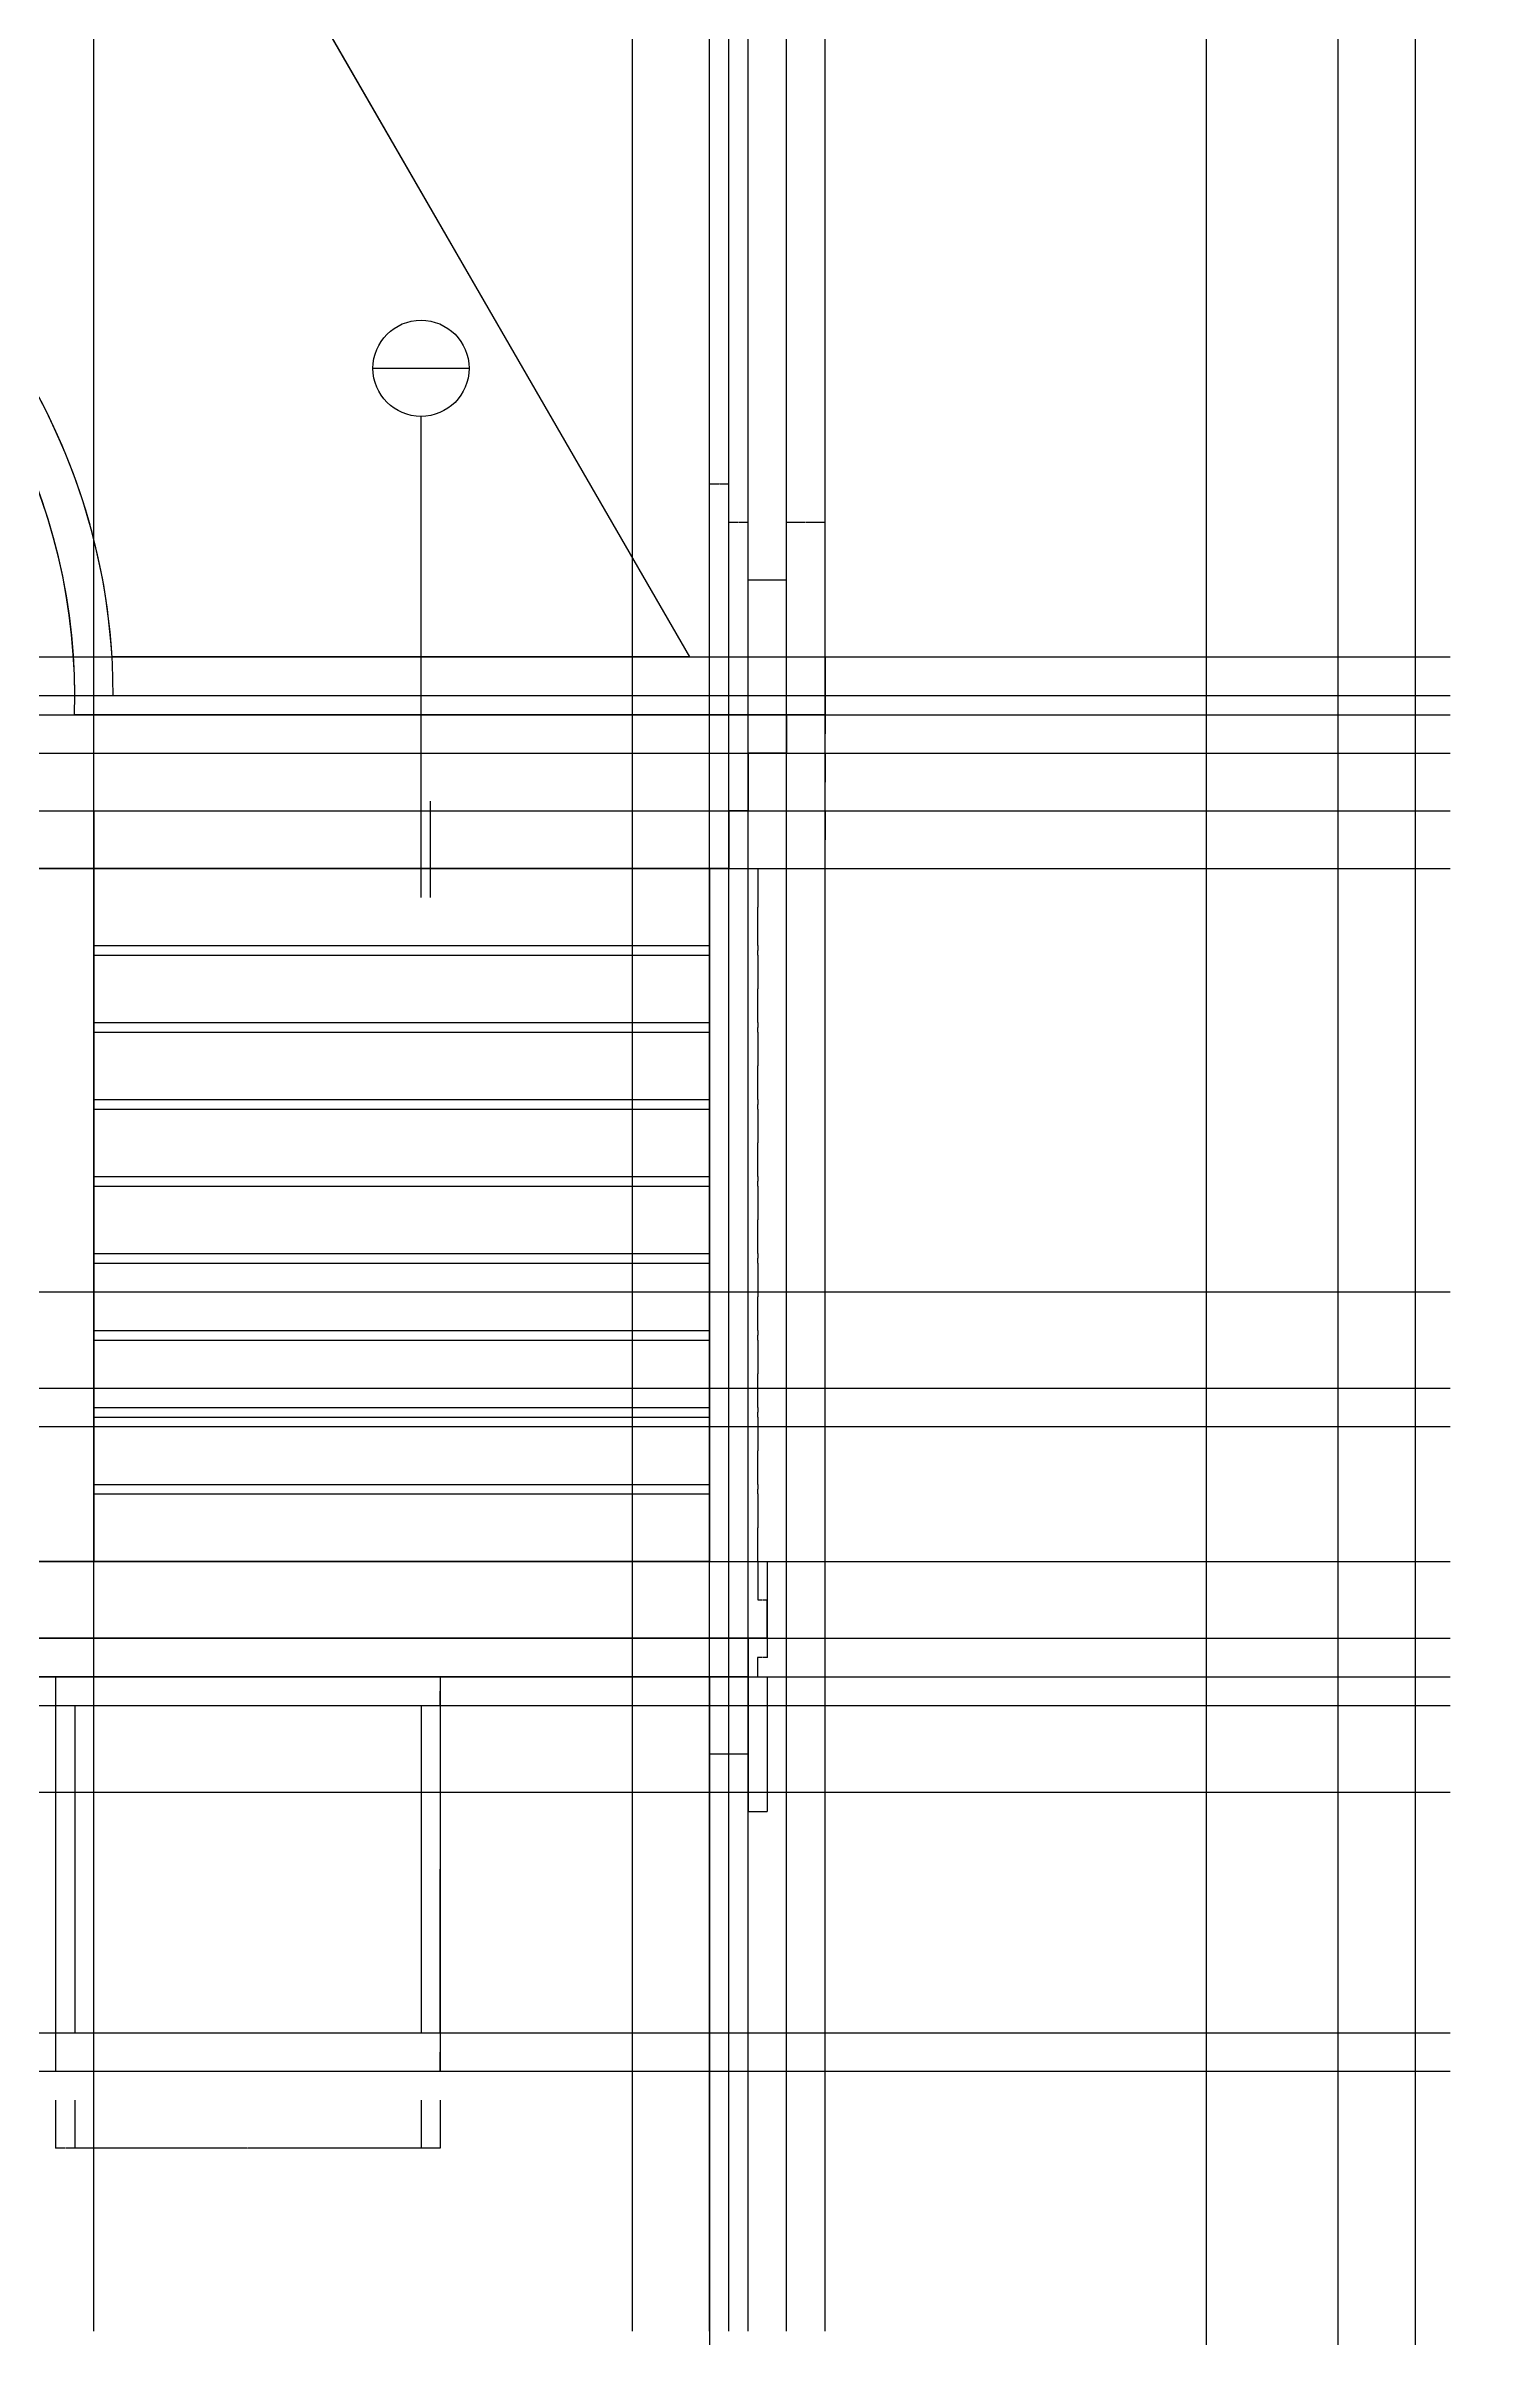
# Model space of a CAD drawing. Header units: metres. Extents: x -8000 to 49737, y -10600 to 18128.
# Drawn here: x 5600 to 13118, y -987 to 10926 of the extents above; entities that cross this region are included whole.
import ezdxf

# ---------------------------------------------------------------- set-up
doc = ezdxf.new("R2010")
doc.units = ezdxf.units.M
for name, color, linetype in [('AXIS', 3, 'Continuous'), ('DOTE', 1, 'Continuous'), ('LINE', 2, 'Continuous'), ('PUB_DIM', 3, 'Continuous')]:
    doc.layers.add(name, color=color, linetype=linetype)
doc.dimstyles.get("Standard").update_dxf_attribs({"dimtxt": 2.5, "dimasz": 2.5, "dimexe": 1.25, "dimexo": 0.625, "dimtad": 1, "dimcen": 2.5, "dimazin": 3, "dimtfac": 1, "dimtmove": 0, "dimatfit": 3})

# ---------------------------------------------------------------- blocks, each defined once
blk = doc.blocks.new('_INDEX')
blk.add_line((-0.5, 0), (0.5, 0))
blk.add_circle((0, 0), 0.5)
blk = doc.blocks.new('*D6')
for p, q in [((9050, 7750), (9050, 8650)), ((9050.25, 8650), (9098.5, 8650)), ((9101.5, 8650), (9149.75, 8650)), ((9150, 7750), (9150, 8650))]:
    blk.add_line(p, q)
at = {"layer": 'Defpoints'}
for p in [(9050, 8650), (9050, 7750), (9150, 7750)]:
    blk.add_point(p, dxfattribs=at)
at = {"layer": 'AXIS', "insert": (9100, 8650), "char_height": 1, "attachment_point": 5}
blk.add_mtext('100', dxfattribs=at)
blk = doc.blocks.new('*D7')
for p, q in [((9150, 6650), (9150, 8450)), ((9150.25, 8450), (9198.5, 8450)), ((9201.5, 8450), (9249.75, 8450)), ((9250, 7750), (9250, 8450))]:
    blk.add_line(p, q)
at = {"layer": 'Defpoints'}
for p in [(9150, 8450), (9250, 7750), (9150, 6650)]:
    blk.add_point(p, dxfattribs=at)
at = {"layer": 'AXIS', "insert": (9200, 8450), "char_height": 1, "attachment_point": 5}
blk.add_mtext('100', dxfattribs=at)
blk = doc.blocks.new('*D8')
for p, q in [((9250, 6950), (9250, 8150)), ((9250.25, 8150), (9348.5, 8150)), ((9351.5, 8150), (9449.75, 8150)), ((9450, 7750), (9450, 8150))]:
    blk.add_line(p, q)
at = {"layer": 'Defpoints'}
for p in [(9250, 8150), (9450, 7750), (9250, 6950)]:
    blk.add_point(p, dxfattribs=at)
at = {"layer": 'AXIS', "insert": (9350, 8150), "char_height": 1, "attachment_point": 5}
blk.add_mtext('200', dxfattribs=at)
blk = doc.blocks.new('*D9')
for p, q in [((9450, 7250), (9450, 8450)), ((9450.25, 8450), (9548.5, 8450)), ((9551.5, 8450), (9649.75, 8450)), ((9650, 7750), (9650, 8450))]:
    blk.add_line(p, q)
at = {"layer": 'Defpoints'}
for p in [(9450, 8450), (9650, 7750), (9450, 7250)]:
    blk.add_point(p, dxfattribs=at)
at = {"layer": 'AXIS', "insert": (9550, 8450), "char_height": 1, "attachment_point": 5}
blk.add_mtext('200', dxfattribs=at)
blk = doc.blocks.new('*D10')
for p, q in [((9650, 7750), (9650, 7600)), ((9649.75, 7600), (9649.5, 7600)), ((9650, 7450), (9650, 7600)), ((9650, 7600), (9650, 7600)), ((9650.25, 7600), (9650.5, 7600))]:
    blk.add_line(p, q)
at = {"layer": 'Defpoints'}
for p in [(9650, 7750), (9650, 7600), (9650, 7450)]:
    blk.add_point(p, dxfattribs=at)
at = {"layer": 'AXIS', "insert": (9650, 7601.125), "char_height": 1, "attachment_point": 5}
blk.add_mtext('0', dxfattribs=at)
blk = doc.blocks.new('*D11')
for p, q in [((9650, 7450), (9650, 7350)), ((9649.75, 7350), (9649.5, 7350)), ((9650, 7250), (9650, 7350)), ((9650, 7350), (9650, 7350)), ((9650.25, 7350), (9650.5, 7350))]:
    blk.add_line(p, q)
at = {"layer": 'Defpoints'}
for p in [(9650, 7450), (9650, 7350), (9650, 7250)]:
    blk.add_point(p, dxfattribs=at)
at = {"layer": 'AXIS', "insert": (9650, 7351.125), "char_height": 1, "attachment_point": 5}
blk.add_mtext('0', dxfattribs=at)
blk = doc.blocks.new('*D12')
for p, q in [((9650, 7250), (9650, 7100)), ((9649.75, 7100), (9649.5, 7100)), ((9650, 6950), (9650, 7100)), ((9650, 7100), (9650, 7100)), ((9650.25, 7100), (9650.5, 7100))]:
    blk.add_line(p, q)
at = {"layer": 'Defpoints'}
for p in [(9650, 7250), (9650, 7100), (9650, 6950)]:
    blk.add_point(p, dxfattribs=at)
at = {"layer": 'AXIS', "insert": (9650, 7101.125), "char_height": 1, "attachment_point": 5}
blk.add_mtext('0', dxfattribs=at)
blk = doc.blocks.new('*D13')
for p, q in [((9650, 6950), (9650, 6800)), ((9649.75, 6800), (9649.5, 6800)), ((9650, 6650), (9650, 6800)), ((9650, 6800), (9650, 6800)), ((9650.25, 6800), (9650.5, 6800))]:
    blk.add_line(p, q)
at = {"layer": 'Defpoints'}
for p in [(9650, 6950), (9650, 6800), (9650, 6650)]:
    blk.add_point(p, dxfattribs=at)
at = {"layer": 'AXIS', "insert": (9650, 6801.125), "char_height": 1, "attachment_point": 5}
blk.add_mtext('0', dxfattribs=at)
blk = doc.blocks.new('*D19')
for p, q in [((9300, 6650), (9300, 6450)), ((9299.75, 6450), (9299.5, 6450)), ((9300, 6250), (9300, 6450)), ((9300, 6450), (9300, 6450)), ((9300.25, 6450), (9300.5, 6450))]:
    blk.add_line(p, q)
at = {"layer": 'Defpoints'}
for p in [(9300, 6650), (9300, 6450), (9300, 6250)]:
    blk.add_point(p, dxfattribs=at)
at = {"layer": 'AXIS', "insert": (9300, 6451.125), "char_height": 1, "attachment_point": 5}
blk.add_mtext('0', dxfattribs=at)
blk = doc.blocks.new('*D20')
for p, q in [((9299.75, 6225), (9299.5, 6225)), ((9300, 6250), (9300, 6225)), ((9300, 6200), (9300, 6225)), ((9300, 6225), (9300, 6225)), ((9300.25, 6225), (9300.5, 6225))]:
    blk.add_line(p, q)
at = {"layer": 'Defpoints'}
for p in [(9300, 6250), (9300, 6225), (9300, 6200)]:
    blk.add_point(p, dxfattribs=at)
at = {"layer": 'AXIS', "insert": (9300, 6226.125), "char_height": 1, "attachment_point": 5}
blk.add_mtext('0', dxfattribs=at)
blk = doc.blocks.new('*D21')
for p, q in [((9300, 6200), (9300, 6025)), ((9299.75, 6025), (9299.5, 6025)), ((9300, 5850), (9300, 6025)), ((9300, 6025), (9300, 6025)), ((9300.25, 6025), (9300.5, 6025))]:
    blk.add_line(p, q)
at = {"layer": 'Defpoints'}
for p in [(9300, 6200), (9300, 6025), (9300, 5850)]:
    blk.add_point(p, dxfattribs=at)
at = {"layer": 'AXIS', "insert": (9300, 6026.125), "char_height": 1, "attachment_point": 5}
blk.add_mtext('0', dxfattribs=at)
blk = doc.blocks.new('*D22')
for p, q in [((9300, 5850), (9300, 5825)), ((9299.75, 5825), (9299.5, 5825)), ((9300, 5800), (9300, 5825)), ((9300, 5825), (9300, 5825)), ((9300.25, 5825), (9300.5, 5825))]:
    blk.add_line(p, q)
at = {"layer": 'Defpoints'}
for p in [(9300, 5850), (9300, 5825), (9300, 5800)]:
    blk.add_point(p, dxfattribs=at)
at = {"layer": 'AXIS', "insert": (9300, 5826.125), "char_height": 1, "attachment_point": 5}
blk.add_mtext('0', dxfattribs=at)
blk = doc.blocks.new('*D23')
for p, q in [((9300, 5800), (9300, 5625)), ((9299.75, 5625), (9299.5, 5625)), ((9300, 5450), (9300, 5625)), ((9300, 5625), (9300, 5625)), ((9300.25, 5625), (9300.5, 5625))]:
    blk.add_line(p, q)
at = {"layer": 'Defpoints'}
for p in [(9300, 5800), (9300, 5625), (9300, 5450)]:
    blk.add_point(p, dxfattribs=at)
at = {"layer": 'AXIS', "insert": (9300, 5626.125), "char_height": 1, "attachment_point": 5}
blk.add_mtext('0', dxfattribs=at)
blk = doc.blocks.new('*D24')
for p, q in [((9299.75, 5425), (9299.5, 5425)), ((9300, 5450), (9300, 5425)), ((9300, 5400), (9300, 5425)), ((9300, 5425), (9300, 5425)), ((9300.25, 5425), (9300.5, 5425))]:
    blk.add_line(p, q)
at = {"layer": 'Defpoints'}
for p in [(9300, 5450), (9300, 5425), (9300, 5400)]:
    blk.add_point(p, dxfattribs=at)
at = {"layer": 'AXIS', "insert": (9300, 5426.125), "char_height": 1, "attachment_point": 5}
blk.add_mtext('0', dxfattribs=at)
blk = doc.blocks.new('*D25')
for p, q in [((9300, 5400), (9300, 5225)), ((9299.75, 5225), (9299.5, 5225)), ((9300, 5050), (9300, 5225)), ((9300, 5225), (9300, 5225)), ((9300.25, 5225), (9300.5, 5225))]:
    blk.add_line(p, q)
at = {"layer": 'Defpoints'}
for p in [(9300, 5400), (9300, 5225), (9300, 5050)]:
    blk.add_point(p, dxfattribs=at)
at = {"layer": 'AXIS', "insert": (9300, 5226.125), "char_height": 1, "attachment_point": 5}
blk.add_mtext('0', dxfattribs=at)
blk = doc.blocks.new('*D26')
for p, q in [((9299.75, 5025), (9299.5, 5025)), ((9300, 5050), (9300, 5025)), ((9300, 5000), (9300, 5025)), ((9300, 5025), (9300, 5025)), ((9300.25, 5025), (9300.5, 5025))]:
    blk.add_line(p, q)
at = {"layer": 'Defpoints'}
for p in [(9300, 5050), (9300, 5025), (9300, 5000)]:
    blk.add_point(p, dxfattribs=at)
at = {"layer": 'AXIS', "insert": (9300, 5026.125), "char_height": 1, "attachment_point": 5}
blk.add_mtext('0', dxfattribs=at)
blk = doc.blocks.new('*D27')
for p, q in [((9300, 5000), (9300, 4825)), ((9299.75, 4825), (9299.5, 4825)), ((9300, 4650), (9300, 4825)), ((9300, 4825), (9300, 4825)), ((9300.25, 4825), (9300.5, 4825))]:
    blk.add_line(p, q)
at = {"layer": 'Defpoints'}
for p in [(9300, 5000), (9300, 4825), (9300, 4650)]:
    blk.add_point(p, dxfattribs=at)
at = {"layer": 'AXIS', "insert": (9300, 4826.125), "char_height": 1, "attachment_point": 5}
blk.add_mtext('0', dxfattribs=at)
blk = doc.blocks.new('*D28')
for p, q in [((9300, 4650), (9300, 4625)), ((9299.75, 4625), (9299.5, 4625)), ((9300, 4600), (9300, 4625)), ((9300, 4625), (9300, 4625)), ((9300.25, 4625), (9300.5, 4625))]:
    blk.add_line(p, q)
at = {"layer": 'Defpoints'}
for p in [(9300, 4650), (9300, 4625), (9300, 4600)]:
    blk.add_point(p, dxfattribs=at)
at = {"layer": 'AXIS', "insert": (9300, 4626.125), "char_height": 1, "attachment_point": 5}
blk.add_mtext('0', dxfattribs=at)
blk = doc.blocks.new('*D29')
for p, q in [((9300, 4600), (9300, 4425)), ((9299.75, 4425), (9299.5, 4425)), ((9300, 4250), (9300, 4425)), ((9300, 4425), (9300, 4425)), ((9300.25, 4425), (9300.5, 4425))]:
    blk.add_line(p, q)
at = {"layer": 'Defpoints'}
for p in [(9300, 4600), (9300, 4425), (9300, 4250)]:
    blk.add_point(p, dxfattribs=at)
at = {"layer": 'AXIS', "insert": (9300, 4426.125), "char_height": 1, "attachment_point": 5}
blk.add_mtext('0', dxfattribs=at)
blk = doc.blocks.new('*D30')
for p, q in [((9299.75, 4225), (9299.5, 4225)), ((9300, 4250), (9300, 4225)), ((9300, 4200), (9300, 4225)), ((9300, 4225), (9300, 4225)), ((9300.25, 4225), (9300.5, 4225))]:
    blk.add_line(p, q)
at = {"layer": 'Defpoints'}
for p in [(9300, 4250), (9300, 4225), (9300, 4200)]:
    blk.add_point(p, dxfattribs=at)
at = {"layer": 'AXIS', "insert": (9300, 4226.125), "char_height": 1, "attachment_point": 5}
blk.add_mtext('0', dxfattribs=at)
blk = doc.blocks.new('*D31')
for p, q in [((9300, 4200), (9300, 4025)), ((9299.75, 4025), (9299.5, 4025)), ((9300, 3850), (9300, 4025)), ((9300, 4025), (9300, 4025)), ((9300.25, 4025), (9300.5, 4025))]:
    blk.add_line(p, q)
at = {"layer": 'Defpoints'}
for p in [(9300, 4200), (9300, 4025), (9300, 3850)]:
    blk.add_point(p, dxfattribs=at)
at = {"layer": 'AXIS', "insert": (9300, 4026.125), "char_height": 1, "attachment_point": 5}
blk.add_mtext('0', dxfattribs=at)
blk = doc.blocks.new('*D32')
for p, q in [((9299.75, 3825), (9299.5, 3825)), ((9300, 3850), (9300, 3825)), ((9300, 3800), (9300, 3825)), ((9300, 3825), (9300, 3825)), ((9300.25, 3825), (9300.5, 3825))]:
    blk.add_line(p, q)
at = {"layer": 'Defpoints'}
for p in [(9300, 3850), (9300, 3825), (9300, 3800)]:
    blk.add_point(p, dxfattribs=at)
at = {"layer": 'AXIS', "insert": (9300, 3826.125), "char_height": 1, "attachment_point": 5}
blk.add_mtext('0', dxfattribs=at)
blk = doc.blocks.new('*D33')
for p, q in [((9300, 3800), (9300, 3625)), ((9299.75, 3625), (9299.5, 3625)), ((9300, 3450), (9300, 3625)), ((9300, 3625), (9300, 3625)), ((9300.25, 3625), (9300.5, 3625))]:
    blk.add_line(p, q)
at = {"layer": 'Defpoints'}
for p in [(9300, 3800), (9300, 3625), (9300, 3450)]:
    blk.add_point(p, dxfattribs=at)
at = {"layer": 'AXIS', "insert": (9300, 3626.125), "char_height": 1, "attachment_point": 5}
blk.add_mtext('0', dxfattribs=at)
blk = doc.blocks.new('*D34')
for p, q in [((9299.75, 3425), (9299.5, 3425)), ((9300, 3450), (9300, 3425)), ((9300, 3400), (9300, 3425)), ((9300, 3425), (9300, 3425)), ((9300.25, 3425), (9300.5, 3425))]:
    blk.add_line(p, q)
at = {"layer": 'Defpoints'}
for p in [(9300, 3450), (9300, 3425), (9300, 3400)]:
    blk.add_point(p, dxfattribs=at)
at = {"layer": 'AXIS', "insert": (9300, 3426.125), "char_height": 1, "attachment_point": 5}
blk.add_mtext('0', dxfattribs=at)
blk = doc.blocks.new('*D35')
for p, q in [((9300, 3400), (9300, 3225)), ((9299.75, 3225), (9299.5, 3225)), ((9300, 3050), (9300, 3225)), ((9300, 3225), (9300, 3225)), ((9300.25, 3225), (9300.5, 3225))]:
    blk.add_line(p, q)
at = {"layer": 'Defpoints'}
for p in [(9300, 3400), (9300, 3225), (9300, 3050)]:
    blk.add_point(p, dxfattribs=at)
at = {"layer": 'AXIS', "insert": (9300, 3226.125), "char_height": 1, "attachment_point": 5}
blk.add_mtext('0', dxfattribs=at)
blk = doc.blocks.new('*D36')
for p, q in [((9300, 3050), (9300, 2850)), ((9300.25, 2850), (9324, 2850)), ((9326, 2850), (9349.75, 2850)), ((9350, 2650), (9350, 2850))]:
    blk.add_line(p, q)
at = {"layer": 'Defpoints'}
for p in [(9300, 3050), (9300, 2850), (9350, 2650)]:
    blk.add_point(p, dxfattribs=at)
at = {"layer": 'AXIS', "insert": (9325, 2850), "char_height": 1, "attachment_point": 5}
blk.add_mtext('50', dxfattribs=at)
blk = doc.blocks.new('*D37')
for p, q in [((9350, 2650), (9350, 2550)), ((9324, 2550), (9299.75, 2550)), ((9300, 2450), (9300, 2550)), ((9350.25, 2550), (9326, 2550))]:
    blk.add_line(p, q)
at = {"layer": 'Defpoints'}
for p in [(9350, 2650), (9350, 2550), (9300, 2450)]:
    blk.add_point(p, dxfattribs=at)
at = {"layer": 'AXIS', "insert": (9325, 2550), "char_height": 1, "attachment_point": 5}
blk.add_mtext('50', dxfattribs=at)
blk = doc.blocks.new('*D38')
for p, q in [((9050, 2450), (9050, 2050)), ((9250, 2450), (9250, 2050)), ((9050.25, 2050), (9148.5, 2050)), ((9151.5, 2050), (9249.75, 2050))]:
    blk.add_line(p, q)
at = {"layer": 'Defpoints'}
for p in [(9050, 2450), (9250, 2450), (9050, 2050)]:
    blk.add_point(p, dxfattribs=at)
at = {"layer": 'AXIS', "insert": (9150, 2050), "char_height": 1, "attachment_point": 5}
blk.add_mtext('200', dxfattribs=at)
blk = doc.blocks.new('*D39')
for p, q in [((9250, 2450), (9250, 1750)), ((9350, 2450), (9350, 1750)), ((9250.25, 1750), (9298.5, 1750)), ((9301.5, 1750), (9349.75, 1750))]:
    blk.add_line(p, q)
at = {"layer": 'Defpoints'}
for p in [(9250, 2450), (9350, 2450), (9250, 1750)]:
    blk.add_point(p, dxfattribs=at)
at = {"layer": 'AXIS', "insert": (9300, 1750), "char_height": 1, "attachment_point": 5}
blk.add_mtext('100', dxfattribs=at)
blk = doc.blocks.new('*D40')
for p, q in [((7650, 2450), (7650, 2375)), ((7649.75, 2375), (7649.5, 2375)), ((7650, 2300), (7650, 2375)), ((7650, 2375), (7650, 2375)), ((7650.25, 2375), (7650.5, 2375))]:
    blk.add_line(p, q)
at = {"layer": 'Defpoints'}
for p in [(7650, 2450), (7650, 2375), (7650, 2300)]:
    blk.add_point(p, dxfattribs=at)
at = {"layer": 'AXIS', "insert": (7650, 2376.125), "char_height": 1, "attachment_point": 5}
blk.add_mtext('0', dxfattribs=at)
blk = doc.blocks.new('*D41')
for p, q in [((7650, 2300), (7650, 1450)), ((7649.75, 1450), (7649.5, 1450)), ((7650, 600), (7650, 1450)), ((7650, 1450), (7650, 1450)), ((7650.25, 1450), (7650.5, 1450))]:
    blk.add_line(p, q)
at = {"layer": 'Defpoints'}
for p in [(7650, 2300), (7650, 1450), (7650, 600)]:
    blk.add_point(p, dxfattribs=at)
at = {"layer": 'AXIS', "insert": (7650, 1451.125), "char_height": 1, "attachment_point": 5}
blk.add_mtext('0', dxfattribs=at)
blk = doc.blocks.new('*D42')
for p, q in [((7650, 600), (7650, 500)), ((7649.75, 500), (7649.5, 500)), ((7650, 400), (7650, 500)), ((7650, 500), (7650, 500)), ((7650.25, 500), (7650.5, 500))]:
    blk.add_line(p, q)
at = {"layer": 'Defpoints'}
for p in [(7650, 600), (7650, 500), (7650, 400)]:
    blk.add_point(p, dxfattribs=at)
at = {"layer": 'AXIS', "insert": (7650, 501.125), "char_height": 1, "attachment_point": 5}
blk.add_mtext('0', dxfattribs=at)
blk = doc.blocks.new('*D43')
for p, q in [((7550, 250), (7550, 0)), ((7650, 250), (7650, 0)), ((7598.5, 0), (7549.75, 0)), ((7650.25, 0), (7601.5, 0))]:
    blk.add_line(p, q)
at = {"layer": 'Defpoints'}
for p in [(7550, 250), (7650, 250), (7650, 0)]:
    blk.add_point(p, dxfattribs=at)
at = {"layer": 'AXIS', "insert": (7600, 0), "char_height": 1, "attachment_point": 5}
blk.add_mtext('100', dxfattribs=at)
blk = doc.blocks.new('*D44')
for p, q in [((5750, 250), (5750, 0)), ((7550, 250), (7550, 0)), ((6648, 0), (5749.75, 0)), ((7550.25, 0), (6652, 0))]:
    blk.add_line(p, q)
at = {"layer": 'Defpoints'}
for p in [(5750, 250), (7550, 250), (7550, 0)]:
    blk.add_point(p, dxfattribs=at)
at = {"layer": 'AXIS', "insert": (6650, 0), "char_height": 1, "attachment_point": 5}
blk.add_mtext('1800', dxfattribs=at)
blk = doc.blocks.new('*D45')
for p, q in [((5650, 250), (5650, 0)), ((5750, 250), (5750, 0)), ((5698.5, 0), (5649.75, 0)), ((5750.25, 0), (5701.5, 0))]:
    blk.add_line(p, q)
at = {"layer": 'Defpoints'}
for p in [(5650, 250), (5750, 250), (5750, 0)]:
    blk.add_point(p, dxfattribs=at)
at = {"layer": 'AXIS', "insert": (5700, 0), "char_height": 1, "attachment_point": 5}
blk.add_mtext('100', dxfattribs=at)

msp = doc.modelspace()

# ---------------------------------------------------------------- linework, layer by layer
for points in [[(-8000, 18128), (12314.8, 18128), (12314.8, -10600), (-8000, -10600)], [(-7316, 16418), (11630.8, 16418), (11630.8, -9916), (-7316, -9916)]]:
    msp.add_lwpolyline(points, close=True)
msp.add_lwpolyline([(11630.8, 16418), (11630.8, -9916), (-7316, -9916), (-7316, 16418), (11630.8, 16418)])
at = {"layer": 'AXIS'}
msp.add_lwpolyline([(12720, 17305.2), (31003.32, 17305.2), (31003.32, -8550), (12720, -8550)], close=True, dxfattribs=at)
at = {"layer": 'DOTE'}
for p, q in [((5850, -950), (5850, 15400)), ((8650, -950), (8650, 15400)), ((9050, -950), (9050, 15400)), ((9150, -950), (9150, 15400)), ((9250, -950), (9250, 15400)), ((9450, -950), (9450, 15400)), ((9650, -950), (9650, 15400)), ((5250, 14150), (8945.04, 7750)), ((-7800, 7750), (12900, 7750)), ((-7800, 7750), (12900, 7750)), ((-7800, 7550), (12900, 7550)), ((-7800, 7450), (12900, 7450)), ((-7800, 7450), (12900, 7450)), ((-7800, 7450), (12900, 7450)), ((-7800, 7250), (12900, 7250)), ((-7800, 6950), (12900, 6950)), ((-7800, 6650), (12900, 6650)), ((-7800, 4450), (12900, 4450)), ((-7800, 3950), (12900, 3950)), ((-7800, 3750), (12900, 3750)), ((-7800, 3050), (12900, 3050)), ((-7800, 2650), (12900, 2650)), ((-7800, 2450), (12900, 2450)), ((-7800, 2300), (12900, 2300)), ((-7800, 1850), (12900, 1850)), ((-7800, 1850), (12900, 1850)), ((-7800, 1850), (12900, 1850)), ((-7800, 600), (12900, 600)), ((-7800, 400), (12900, 400))]:
    msp.add_line(p, q, dxfattribs=at)
at = {"layer": 'LINE'}
for p, q in [((8945.04, 7750), (5943.93, 7750)), ((9450, 7450), (5748.39, 7450)), ((5550, 7250), (9250, 7250)), ((5250, 6950), (9150, 6950)), ((5850, 6950), (5850, 3050)), ((9050, 6650), (2650, 6650)), ((5850, 6650), (5850, 6250)), ((5850, 6250), (9050, 6250)), ((5850, 6200), (9050, 6200)), ((5850, 5850), (9050, 5850)), ((5850, 5800), (9050, 5800)), ((5850, 5450), (9050, 5450)), ((5850, 5400), (9050, 5400)), ((5850, 5050), (9050, 5050)), ((5850, 5000), (9050, 5000)), ((5850, 4650), (9050, 4650)), ((5850, 4600), (9050, 4600)), ((5850, 4250), (9050, 4250)), ((5850, 4200), (9050, 4200)), ((5850, 3850), (9050, 3850)), ((5850, 3800), (9050, 3800)), ((5850, 3450), (9050, 3450)), ((5850, 3400), (9050, 3400)), ((9050, 3050), (2650, 3050)), ((9250, 2650), (2650, 2650)), ((9050, 2450), (2650, 2450)), ((5650, 2450), (5650, 400)), ((7650, 2450), (7650, 400)), ((5750, 2300), (5750, 600)), ((5750, 2300), (7550, 2300)), ((7550, 2300), (7550, 600)), ((5750, 600), (7550, 600)), ((5650, 400), (7650, 400))]:
    msp.add_line(p, q, dxfattribs=at)
for points in [[(2650, 14650), (5450, 14650), (5450, 14450), (5250, 14450), (5250, 14150), (8945.04, 7750), (9650, 7750), (9650, 7450), (9450, 7450), (9450, 7250), (9250, 7250), (9250, 6950), (9150, 6950), (9150, 6650), (9050, 6650), (9050, 3050), (9350, 3050)], [(9350, 3050), (9350, 2650), (9250, 2650), (9250, 2450), (9050, 2450), (9050, -1350)]]:
    msp.add_lwpolyline(points, dxfattribs=at)
for radius, start, end in [(3300, 3.47, 180), (3300, 0, 176.53), (3100, 358.15, 180), (3100, 0, 181.85)]:
    msp.add_arc((2650, 7550), radius, start, end, dxfattribs=at)
at = {"layer": 'PUB_DIM'}
for p, q in [((7550, 8800), (7550, 9000)), ((7550, 6500), (7550, 8800))]:
    msp.add_line(p, q, dxfattribs=at)
msp.add_lwpolyline([(7600, 6500), (7600, 7000)], dxfattribs=at)

# ---------------------------------------------------------------- block references
at = {"layer": 'PUB_DIM', "xscale": 500, "yscale": 500, "zscale": 500}
msp.add_blockref('_INDEX', (7550, 9250), dxfattribs=at)

# ---------------------------------------------------------------- dimensions: what is measured, and where the dimension line sits
at = {"layer": 'AXIS'}
for base, p1, p2, picture, middle in [((9050, 8650), (9050, 7750), (9150, 7750), '*D6', (9100, 8650)), ((9150, 8450), (9150, 6650), (9250, 7750), '*D7', (9200, 8450)), ((9450, 8450), (9450, 7250), (9650, 7750), '*D9', (9550, 8450)), ((9250, 8150), (9250, 6950), (9450, 7750), '*D8', (9350, 8150)), ((9650, 7600), (9650, 7750), (9650, 7450), '*D10', (9650, 7601.125)), ((9650, 7350), (9650, 7450), (9650, 7250), '*D11', (9650, 7351.125)), ((9650, 7100), (9650, 7250), (9650, 6950), '*D12', (9650, 7101.125)), ((9650, 6800), (9650, 6950), (9650, 6650), '*D13', (9650, 6801.125)), ((9300, 6450), (9300, 6650), (9300, 6250), '*D19', (9300, 6451.125)), ((9300, 6225), (9300, 6250), (9300, 6200), '*D20', (9300, 6226.125)), ((9300, 6025), (9300, 6200), (9300, 5850), '*D21', (9300, 6026.125)), ((9300, 5825), (9300, 5850), (9300, 5800), '*D22', (9300, 5826.125)), ((9300, 5625), (9300, 5800), (9300, 5450), '*D23', (9300, 5626.125)), ((9300, 5425), (9300, 5450), (9300, 5400), '*D24', (9300, 5426.125)), ((9300, 5225), (9300, 5400), (9300, 5050), '*D25', (9300, 5226.125)), ((9300, 5025), (9300, 5050), (9300, 5000), '*D26', (9300, 5026.125)), ((9300, 4825), (9300, 5000), (9300, 4650), '*D27', (9300, 4826.125)), ((9300, 4625), (9300, 4650), (9300, 4600), '*D28', (9300, 4626.125)), ((9300, 4425), (9300, 4600), (9300, 4250), '*D29', (9300, 4426.125)), ((9300, 4225), (9300, 4250), (9300, 4200), '*D30', (9300, 4226.125)), ((9300, 4025), (9300, 4200), (9300, 3850), '*D31', (9300, 4026.125)), ((9300, 3825), (9300, 3850), (9300, 3800), '*D32', (9300, 3826.125)), ((9300, 3625), (9300, 3800), (9300, 3450), '*D33', (9300, 3626.125)), ((9300, 3425), (9300, 3450), (9300, 3400), '*D34', (9300, 3426.125)), ((9300, 3225), (9300, 3400), (9300, 3050), '*D35', (9300, 3226.125)), ((9300, 2850), (9300, 3050), (9350, 2650), '*D36', (9325, 2850)), ((9350, 2550), (9350, 2650), (9300, 2450), '*D37', (9325, 2550)), ((7650, 2375), (7650, 2450), (7650, 2300), '*D40', (7650, 2376.125)), ((9050, 2050), (9050, 2450), (9250, 2450), '*D38', (9150, 2050)), ((9250, 1750), (9250, 2450), (9350, 2450), '*D39', (9300, 1750)), ((7650, 1450), (7650, 2300), (7650, 600), '*D41', (7650, 1451.125)), ((7650, 500), (7650, 600), (7650, 400), '*D42', (7650, 501.125)), ((5750, 0), (5750, 250), (5650, 250), '*D45', (5700, 0)), ((7550, 0), (7550, 250), (5750, 250), '*D44', (6650, 0)), ((7650, 0), (7650, 250), (7550, 250), '*D43', (7600, 0))]:
    dim = msp.add_linear_dim(base=base, p1=p1, p2=p2, dimstyle='Standard', dxfattribs=at)
    dim.commit()
    dim.dimension.update_dxf_attribs({"geometry": picture, "text_midpoint": middle})

doc.saveas('drawing.dxf')
